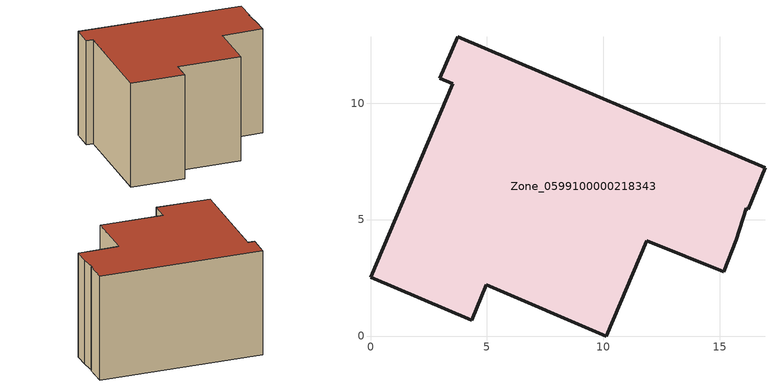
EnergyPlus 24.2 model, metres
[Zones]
Zone_0599100000218343
 floor ground (C_G): 3.74,12.84 16.94,7.23 16.23,5.45 16.14,5.48 15.7,4.12 15.16,2.76 11.86,4.09 10.12,0 4.98,2.19 4.34,0.67 0,2.52 3.53,10.83 2.98,11.06 z0
 wall outside (C_F): 16.94,7.23 3.74,12.84 2.98,11.06 3.53,10.83 0,2.52 4.34,0.67 4.98,2.19 10.12,0 11.86,4.09 15.16,2.76 15.7,4.12 16.14,5.48 16.23,5.45 16.94,7.23 z0:9.49
 roof outside (C_R): 15.7,4.12 16.14,5.48 16.23,5.45 16.94,7.23 3.74,12.84 2.98,11.06 3.53,10.83 0,2.52 4.34,0.67 4.98,2.19 10.12,0 11.86,4.09 15.16,2.76 z9.49
[BUILDING]
Pand.0599100000218343: North Axis=0; Terrain=City; Loads Convergence Tolerance Value=0.04; Temperature Convergence Tolerance Value=0.4; Solar Distribution=FullExterior; Maximum Number of Warmup Days=25; Minimum Number of Warmup Days=1
[Site:Location]
Rotterdam.The.Hague.AP_ZH_NLD Design_Conditions: Latitude=51.96; Longitude=4.45; Time Zone=1; Elevation=-4.5
[SITE:GROUNDTEMPERATURE:BUILDINGSURFACE]
18, 18, 18, 18, 18, 18, 18, 18, 18, 18, 18, 18
[MATERIAL] Thermal Absorptance=0.9; Solar Absorptance=0.7; Visible Absorptance=0.7
Name | Roughness | Thickness | Conductivity | Density | Specific Heat
G.TC.1946 | MediumSmooth | 0.15 | 1 | 540 | 1210
F.TC.1946 | Rough | 0.3 | 0.857143 | 1920 | 840
R.TC.1946 | MediumRough | 0.2 | 0.909091 | 1500 | 1000
[CONSTRUCTION]
C_G: G.TC.1946
C_F: F.TC.1946
C_R: R.TC.1946
[ZONE]
Zone_0599100000218343: Type=1; Multiplier=1; Ceiling Height=Autocalculate; Volume=Autocalculate; Floor Area=autocalculate; Part of Total Floor Area=Yes
[ZONEINFILTRATION:DESIGNFLOWRATE]
Infil_Zone_0599100000218343: Zone or ZoneList or Space or SpaceList=Zone_0599100000218343; Schedule=AlwaysOn; Design Flow Rate Calculation Method=Flow/Area; Flow Rate per Floor Area=0.003; Constant Term Coefficient=1; Temperature Term Coefficient=0; Velocity Term Coefficient=0; Velocity Squared Term Coefficient=0
[HVACTEMPLATE:ZONE:IDEALLOADSAIRSYSTEM]
Zone_0599100000218343: Maximum Heating Supply Air Temperature=50; Minimum Cooling Supply Air Temperature=13; Maximum Heating Supply Air Humidity Ratio=0.0156; Minimum Cooling Supply Air Humidity Ratio=0.0077; Heating Limit=NoLimit; Cooling Limit=NoLimit; Dehumidification Control Type=ConstantSensibleHeatRatio; Cooling Sensible Heat Ratio=0.7; Dehumidification Setpoint=60; Humidification Control Type=None; Humidification Setpoint=30; Outdoor Air Method=None; Outdoor Air Flow Rate per Person=0.00944; Outdoor Air Flow Rate per Zone Floor Area=0; Outdoor Air Flow Rate per Zone=0; Demand Controlled Ventilation Type=None; Outdoor Air Economizer Type=NoEconomizer; Heat Recovery Type=None; Sensible Heat Recovery Effectiveness=0.7; Latent Heat Recovery Effectiveness=0.65
[ZONECONTROL:THERMOSTAT]
ThermostatControl_Zone_0599100000218343: Zone or ZoneList=Zone_0599100000218343; Control Type Schedule=DualSetpointControlType; Control 1=Thermostat_Zone_0599100000218343; Temperature Difference Between Cutout And Setpoint=0
[THERMOSTATSETPOINT:DUALSETPOINT]
Thermostat_Zone_0599100000218343: Heating Setpoint Temperature Schedule=HeatingSetpoint_Zone_0599100000218343; Cooling Setpoint Temperature Schedule=CoolingSetpoint_Zone_0599100000218343
[SCHEDULE:COMPACT]
HeatingSetpoint_Zone_0599100000218343: Through: 12/31, For: AllDays, Until: 24:00, 21
CoolingSetpoint_Zone_0599100000218343: Through: 12/31, For: AllDays, Until: 24:00, 24
DualSetpointControlType: Through: 12/31, For: AllDays, Until: 24:00, 4
AlwaysOn: Through: 12/31, For: AllDays, Until: 24:00, 1
